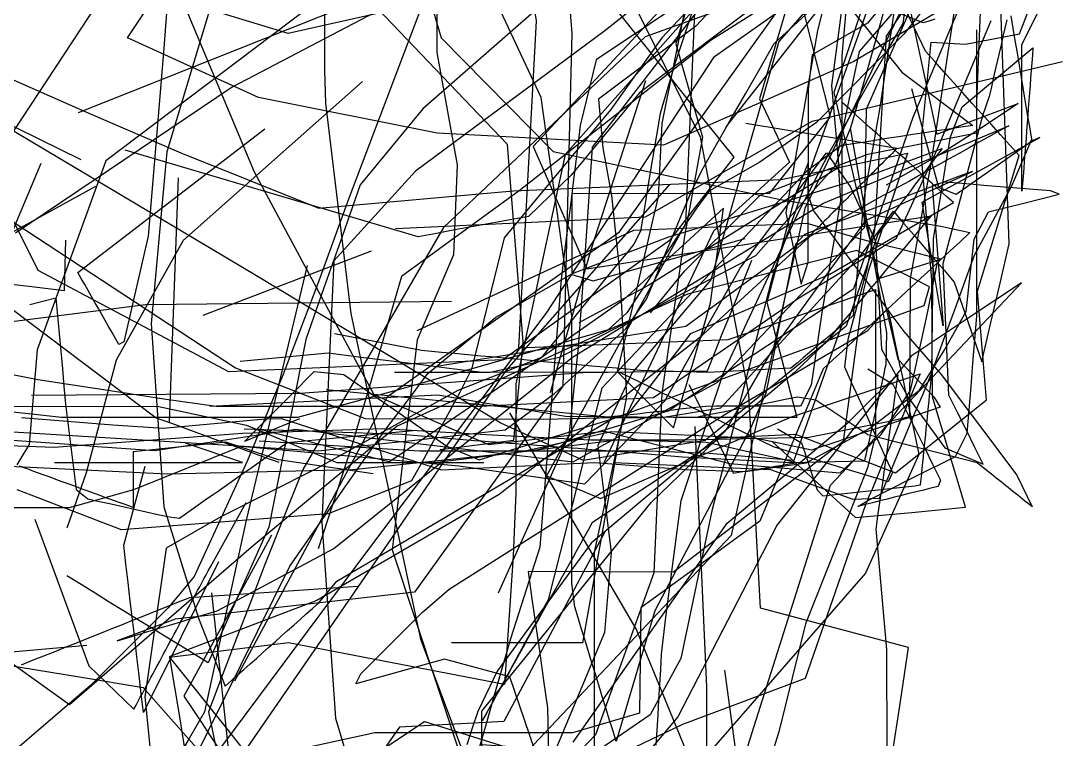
# Model space of a CAD drawing. Header units: metres. Extents: x 30 to 6769, y 117 to 5736.
# Drawn here: x 1310 to 1934, y 5049 to 5477 of the extents above; entities that cross this region are included whole.
import ezdxf

# ---------------------------------------------------------------- set-up
doc = ezdxf.new("R2010")
doc.units = ezdxf.units.M
doc.layers.add('FLOOR_1', color=2, linetype='Continuous')
doc.layers.add('FLOOR_2', color=3, linetype='Continuous')

msp = doc.modelspace()

# ---------------------------------------------------------------- linework, layer by layer
at = {"layer": 'FLOOR_1', "color": 1}
for points in [[(1829.77, 5039.21), (1834.71, 5071.32), (1839.64, 5103.42), (1751.35, 5127.01), (1744.36, 5254.47), (1715.55, 5407.8), (1636.61, 5565.56), (1577.73, 5696.81), (1566.02, 5696.81), (1554.3, 5696.81), (1542.59, 5696.81), (1530.87, 5696.81), (1519.16, 5696.81), (1507.44, 5696.81), (1495.73, 5696.81), (1484.02, 5696.81), (1414.13, 5696.81), (1258.47, 5687.49)], [(2190.47, 5292.43), (2209.52, 5349.61), (2224.75, 5431.71), (2217.26, 5563.71), (2064.94, 5572.97), (1921.06, 5603.04), (1784.5, 5559.95), (1753.24, 5516.94), (1712.73, 5473.76), (1654.73, 5430.23), (1657.26, 5401.17), (1662.43, 5372.74), (1667.22, 5327.66), (1671.35, 5253.29), (1645.27, 5106.35), (1567.15, 5106.35)], [(2089.69, 5585.53), (1881.05, 5589.81), (1811.72, 5559.81), (1653.38, 5453.7), (1643.88, 5414.6), (1641.97, 5399.31), (1640.06, 5384.02), (1638.15, 5368.72), (1636.24, 5353.43), (1634.33, 5338.14), (1632.42, 5322.85), (1619.84, 5163.21), (1602.19, 5108.65), (1597.5, 5092.23), (1592.81, 5075.8), (1588.12, 5059.38), (1583.43, 5042.95), (1578.74, 5026.52), (1574.05, 5010.1), (1569.36, 4993.67), (1560.48, 4974.21), (1513.09, 4926.8), (1442.77, 4871.84), (1301.62, 4785.21)], [(1527.44, 5582.74), (1403.77, 5567.53), (1395.38, 5458.07), (1386.3, 5348.7), (1371.77, 5285.71), (1368.76, 5284.09), (1366.72, 5287.66), (1364.69, 5291.22), (1362.65, 5294.79), (1360.61, 5298.35), (1358.58, 5301.92), (1356.54, 5305.49), (1354.5, 5309.05), (1352.47, 5312.62), (1350.43, 5316.19), (1348.39, 5319.75), (1346.36, 5323.32), (1344.32, 5326.88), (1455.83, 5412.47)], [(1977.36, 5587.76), (1926.77, 5584.15), (1849.9, 5582.74), (1656.99, 5585.6), (1533.19, 5553.71), (1491.36, 5528.3), (1491.36, 5514.85), (1491.36, 5501.4), (1491.36, 5487.95), (1491.36, 5474.5), (1491.36, 5461.05), (1491.36, 5447.6), (1491.91, 5427.86), (1507.15, 5302.46), (1548.64, 5108.49), (1607.34, 4951.8)], [(2101.27, 5546.86), (1918.1, 5576.88), (1773.66, 5563.05), (1598.1, 5522.17), (1436.35, 5437.32), (1307.22, 5350.43)], [(1446.29, 5561.31), (1397.46, 5398.84), (1387.95, 5296.63), (1395.49, 5187.31), (1416.19, 5120.99), (1432.12, 5080.51), (1435.84, 5083.82), (1439.56, 5087.13), (1443.29, 5090.44), (1447.01, 5093.74), (1450.73, 5097.05), (1454.45, 5100.36), (1458.17, 5103.67), (1461.89, 5106.98), (1465.61, 5110.29), (1469.33, 5113.6), (1473.06, 5116.91), (1476.78, 5120.22), (1480.5, 5123.53), (1484.22, 5126.84), (1487.94, 5130.15), (1498.81, 5143.13), (1662.83, 5239.82), (1848.85, 5307.24), (1852.17, 5318.38), (1843.48, 5322.72), (1834.79, 5327.07), (1826.1, 5331.41), (1817.42, 5335.76), (1808.73, 5340.11), (1707.77, 5314.01), (1534.77, 5235.42), (1447.56, 5163.17), (1339.3, 5069.31), (1289.26, 5105.08)], [(1746.47, 5542.6), (1615.75, 5402.01), (1647.84, 5329.17), (1853.05, 5360.78), (1849.32, 5356.3), (1845.59, 5351.82), (1841.86, 5347.34), (1838.13, 5342.86), (1834.4, 5338.38), (1830.67, 5333.9), (1826.94, 5329.43), (1823.21, 5324.95), (1819.48, 5320.47), (1815.75, 5315.99), (1812.02, 5311.51), (1808.29, 5307.03), (1804.56, 5302.55), (1800.83, 5298.07), (1797.1, 5293.6), (1793.37, 5289.12), (1789.64, 5284.64), (1771.68, 5267.38), (1650.35, 5165.74), (1594.35, 5089.49), (1582.75, 5065.29), (1579.45, 5055.39), (1576.15, 5045.48)], [(1742.68, 5415.85), (1832.86, 5401.06), (1831.83, 5400.02), (1830.8, 5398.99), (1829.77, 5397.96), (1828.74, 5396.93), (1827.71, 5395.9), (1826.68, 5394.87), (1825.65, 5393.84), (1824.62, 5392.81), (1823.59, 5391.77), (1822.56, 5390.74), (1821.53, 5389.71), (1820.49, 5388.68), (1819.46, 5387.65), (1818.43, 5386.62), (1817.4, 5385.59), (1816.37, 5384.55), (1815.34, 5383.52), (1814.31, 5382.49), (1813.28, 5381.46), (1812.25, 5380.43), (1811.22, 5379.4), (1810.19, 5378.37), (1809.16, 5377.33), (1808.12, 5376.3), (1807.09, 5375.27), (1806.06, 5374.24), (1805.03, 5373.21), (1804, 5372.18), (1802.97, 5371.15), (1801.94, 5370.12), (1800.91, 5369.08), (1799.88, 5368.05), (1798.85, 5367.02), (1797.82, 5365.99), (1796.79, 5364.96), (1795.75, 5363.93), (1794.72, 5362.9), (1793.69, 5361.86), (1792.66, 5360.83), (1791.63, 5359.8), (1790.6, 5358.77), (1789.57, 5357.74), (1788.54, 5356.71), (1787.51, 5355.68), (1786.48, 5354.65), (1785.45, 5353.61), (1784.42, 5352.58), (1783.38, 5351.55), (1782.35, 5350.52), (1781.32, 5349.49), (1780.29, 5348.46), (1775.24, 5344.63), (1765.47, 5337.52), (1755.71, 5330.42), (1745.94, 5323.31), (1736.17, 5316.2), (1726.4, 5309.09), (1716.63, 5301.98), (1706.86, 5294.88), (1556.95, 5270.77)], [(1639.55, 5047.01), (1731.43, 5177.64), (1804.07, 5238.05), (1819.91, 5253.9), (1833.19, 5266.01), (1831.88, 5256.82), (1830.57, 5247.63), (1829.25, 5238.44), (1827.94, 5229.25), (1826.63, 5220.07), (1825.32, 5210.88), (1824.01, 5201.69), (1822.69, 5192.5), (1821.38, 5183.31), (1820.07, 5174.12), (1826.44, 5102.25), (1826.68, 5041.59)], [(1349.73, 5104.72), (1273.13, 5098), (1309.84, 5091.88), (1346.55, 5085.76), (1383.26, 5079.64), (1451.2, 5002.73), (1588.77, 4895.7)]]:
    msp.add_lwpolyline(points, dxfattribs=at)
at = {"layer": 'FLOOR_1', "color": 6}
for points in [[(1354.8, 5378.26), (1216.18, 5301.98), (1214.42, 5310.77), (1212.67, 5319.56), (1210.91, 5328.34), (1209.15, 5337.13), (1207.4, 5345.91), (1205.64, 5354.7), (1203.88, 5363.49), (1172.63, 5424.41), (1141.02, 5538.28), (1182.41, 5656.55), (1170.75, 5656.55), (1159.09, 5656.55), (1147.43, 5656.55), (1135.77, 5656.55), (1124.11, 5656.55), (1112.45, 5656.55), (1085, 5660.03)], [(2240.4, 5622.54), (1992.13, 5590.3), (1933.27, 5570.68), (1858.63, 5530.79), (1682.47, 5467.38), (1562.24, 5353.85), (1478.52, 5209.66), (1455.85, 5152.93), (1447.42, 5131.01), (1439, 5109.1), (1430.58, 5087.19), (1422.15, 5065.28), (1441.89, 4970.05), (1467.02, 4826.99), (1560.62, 4662.05), (1692.76, 4580.7), (1769.74, 4553.96), (1720.93, 4562.58), (1672.12, 4571.2), (1531.15, 4576.47), (1425.63, 4660.71), (1327.94, 4860.85), (1218.77, 5043.13), (1086.42, 5245.43)], [(2175.42, 5444.61), (2145.3, 5544.77), (2071.67, 5582.74), (1949.46, 5582.74), (1835.31, 5566.51), (1714.79, 5484.22), (1650.97, 5401.54), (1646.66, 5336.85), (1642.64, 5282.51), (1637.1, 5229.62), (1594.89, 5135.81)], [(1299.08, 5444.64), (1350.88, 5421.97), (1405.73, 5398.27), (1487.91, 5365.38), (1603.84, 5375.59), (1763.58, 5382.44), (1838.94, 5398.11), (1836.36, 5390.36), (1833.78, 5382.62), (1831.2, 5374.87), (1828.62, 5367.13), (1826.04, 5359.39), (1823.46, 5351.64), (1820.88, 5343.9), (1818.3, 5336.15), (1815.72, 5328.41), (1812.65, 5316.45), (1800.63, 5226.25), (1699.45, 5148.46), (1612.72, 5148.78), (1615.04, 5132.55), (1617.35, 5116.32), (1619.67, 5100.09), (1621.99, 5083.86), (1624.31, 5067.63), (1625.49, 5012.87)], [(1682.68, 5441.14), (1650.37, 5341.09), (1645.46, 5323.92), (1640.56, 5306.76), (1635.66, 5289.59), (1630.76, 5272.42), (1625.86, 5255.26)], [(1652.31, 5031.35), (1652.31, 5160.23), (1669.28, 5238.41), (1677.4, 5248.85), (1685.52, 5259.29), (1693.63, 5269.73), (1701.75, 5280.17), (1709.87, 5290.62), (1792.73, 5325.99), (1866.31, 5368.57), (1862.18, 5372.3), (1858.05, 5376.02), (1853.91, 5379.74), (1849.78, 5383.46), (1845.64, 5387.19), (1841.51, 5390.91), (1837.38, 5394.63), (1833.24, 5398.35), (1829.11, 5402.08), (1824.98, 5405.8), (1820.84, 5409.52), (1816.71, 5413.24), (1812.57, 5416.96), (1808.44, 5420.69), (1804.31, 5424.41), (1800.17, 5428.13)], [(1336.85, 5346.27), (1336.15, 5316.04), (1316.78, 5318.32), (1297.41, 5320.6), (1278.04, 5322.88), (1258.66, 5325.16), (1239.29, 5327.44)], [(1506.81, 4961.63), (1488.75, 4962.67), (1471.43, 4981.44), (1454.12, 5000.21), (1436.81, 5018.97), (1424.29, 5136.02)]]:
    msp.add_lwpolyline(points, dxfattribs=at)
at = {"layer": 'FLOOR_1', "color": 5}
for points in [[(1905.5, 5596.61), (1838.22, 5614.56), (1763.53, 5655.29), (1627.33, 5660.81), (1604.19, 5662.08), (1593, 5650.89), (1581.81, 5639.7), (1570.63, 5628.5), (1559.44, 5617.31), (1558.42, 5550.83), (1558.42, 5458.03), (1570.42, 5391.1), (1568.36, 5337.56), (1546.66, 5286.91), (1531.69, 5161.62), (1586.51, 4996.46)], [(1959.14, 5588.76), (1922.27, 5573.39), (1885.4, 5558.02), (1706.69, 5594.92), (1589.89, 5547.13), (1549.14, 5485.35), (1505.59, 5370.69), (1487.22, 5319.75), (1466.55, 5265.72), (1445.52, 5214.99), (1429.59, 5180.45), (1413.65, 5145.9), (1398.15, 5127.16), (1382.75, 5111.75), (1367.35, 5096.34), (1351.94, 5080.93), (1299.87, 5036.16)], [(1585.25, 5038.51), (1585.25, 5052.09), (1585.25, 5065.67), (1686.22, 5190.01), (1730.57, 5232.9), (1744.75, 5257.22), (1758.92, 5281.53), (1814.38, 5358.17), (1877.8, 5387.21), (1869.45, 5384.08), (1861.1, 5380.94), (1852.75, 5377.81), (1844.4, 5374.68), (1836.05, 5371.54), (1827.7, 5368.41), (1819.35, 5365.28), (1811, 5362.15), (1802.65, 5359.01), (1794.29, 5355.88), (1785.94, 5352.75), (1777.59, 5349.61), (1772.22, 5343.87), (1770.45, 5334.98), (1768.67, 5326.09), (1766.89, 5317.21), (1765.12, 5308.32), (1763.34, 5299.43), (1761.56, 5290.54), (1759.79, 5281.66), (1758.01, 5272.77), (1756.23, 5263.88), (1754.46, 5254.99), (1745.02, 5233.21), (1688.38, 5125.28), (1665.24, 5047.52), (1663.19, 5054.21), (1661.13, 5060.9), (1659.07, 5067.6), (1657.01, 5074.29), (1654.95, 5080.98), (1652.9, 5087.67), (1650.84, 5094.36), (1648.78, 5101.06), (1646.72, 5107.75), (1644.66, 5114.44), (1642.61, 5121.13), (1640.55, 5127.83), (1638.9, 5141.59), (1638.9, 5183.79), (1638.9, 5301), (1620.63, 5431.19), (1560.42, 5559.75)], [(1714.32, 5493.75), (1699.97, 5450.68), (1691.42, 5421.64), (1689.09, 5407.63), (1686.75, 5393.61), (1684.42, 5379.59), (1682.08, 5365.57), (1679.75, 5351.55), (1675.74, 5343.75), (1671.15, 5338.14), (1666.56, 5332.52), (1661.97, 5326.91), (1657.38, 5321.3), (1652.79, 5315.68), (1648.2, 5310.07), (1643.61, 5304.45), (1639.02, 5298.84), (1634.43, 5293.23), (1629.84, 5287.61), (1625.25, 5282), (1620.66, 5276.39), (1570.94, 5256.69), (1486.47, 5209.98), (1429.52, 5181.31), (1396.88, 5162.67), (1395.3, 5151.59), (1393.72, 5140.51), (1392.14, 5129.44), (1390.56, 5118.36), (1388.98, 5107.29), (1387.4, 5096.21), (1385.81, 5085.14), (1384.23, 5074.06), (1397.46, 4943.75)], [(1685.71, 5302.98), (1706.21, 5328.02), (1713.7, 5335.51), (1721.18, 5343), (1728.67, 5350.49), (1736.16, 5357.98), (1743.64, 5365.47), (1751.13, 5372.96), (1815.4, 5397.47), (1880.33, 5410.14), (1880.33, 5422.43), (1880.33, 5434.73), (1880.33, 5447.02), (1880.33, 5459.31), (1880.33, 5471.61)], [(1338.04, 5174.74), (1349.38, 5207.75), (1355.34, 5230.11), (1361.3, 5252.48), (1367.26, 5274.85), (1407.31, 5346.22), (1514.12, 5440.74)], [(1822.38, 5323.67), (1858.9, 5334.81), (1852.91, 5336.31), (1846.93, 5337.8), (1840.95, 5339.3), (1834.97, 5340.79), (1828.99, 5342.29), (1823.01, 5343.78), (1817.03, 5345.28), (1811.05, 5346.78), (1779.1, 5356.14), (1675.7, 5352.07), (1546.52, 5292.19)], [(1428.22, 5154.47), (1383.42, 5064.75), (1382.12, 5075.83), (1380.81, 5086.91), (1379.51, 5097.99), (1378.21, 5109.06), (1376.91, 5120.14), (1375.6, 5131.22), (1374.3, 5142.3), (1373, 5153.38), (1371.7, 5164.46), (1384.47, 5211.5)], [(1318.69, 5180.05), (1350.78, 5092.67), (1377.72, 5066.78), (1378.99, 5069.13), (1380.25, 5071.49), (1381.52, 5073.84), (1382.79, 5076.19), (1384.05, 5078.55), (1385.32, 5080.9), (1386.59, 5083.25), (1387.85, 5085.61), (1389.12, 5087.96), (1390.38, 5090.32), (1391.65, 5092.67), (1392.92, 5095.02), (1394.18, 5097.38), (1395.45, 5099.73), (1396.72, 5102.08), (1397.98, 5104.44), (1399.25, 5106.79), (1400.52, 5109.14), (1401.78, 5111.5), (1403.05, 5113.85), (1404.32, 5116.2), (1405.58, 5118.56), (1406.85, 5120.91), (1408.12, 5123.26), (1409.38, 5125.62), (1410.65, 5127.97), (1411.92, 5130.33), (1413.18, 5132.68), (1414.45, 5135.03), (1415.72, 5137.39), (1416.98, 5139.74), (1418.25, 5142.09), (1419.52, 5144.45), (1420.78, 5146.8), (1422.05, 5149.15), (1423.32, 5151.51), (1444.57, 5189.83)]]:
    msp.add_lwpolyline(points, dxfattribs=at)
at = {"layer": 'FLOOR_1', "color": 4}
for points in [[(1466.11, 5602.87), (1542.09, 5640.21), (1556.76, 5637.25), (1569.34, 5630.96), (1581.92, 5624.67), (1594.5, 5618.37), (1617.54, 5476.89), (1607.01, 5281.99), (1731.95, 5286.95), (1819.97, 5316.84), (1819.97, 5305.98), (1819.97, 5295.12), (1819.97, 5284.26), (1819.97, 5273.4), (1819.97, 5262.55), (1819.97, 5251.69), (1819.97, 5240.83), (1819.97, 5229.97), (1815.08, 5210.62), (1778.21, 5117.63), (1762.3, 5053.2), (1755.2, 5030.47)], [(1996.99, 5615.06), (1908.46, 5571.54), (1847.71, 5509.28), (1777.72, 5365.12), (1733.81, 5170.33), (1609.33, 5038.47), (1573.26, 5011.28), (1551.09, 4994.03), (1510.22, 4971.73), (1375.87, 4893.08), (1291.47, 4838.52)], [(2091.76, 5565.91), (1913.21, 5595.95), (1817.58, 5490.72), (1759.02, 5326.91), (1722.25, 5184.93), (1703.92, 5097), (1685.55, 5063.32), (1652.51, 5040.78), (1585.16, 5045.51), (1582.89, 5033.37), (1580.61, 5021.24), (1578.34, 5009.11), (1576.07, 4996.98), (1573.79, 4984.85), (1571.52, 4972.71), (1569.25, 4960.58), (1566.97, 4948.45), (1534.83, 4905.76)], [(2204.77, 4358.28), (2208.95, 4557.15), (2208.95, 4695.64), (2212.07, 4763.87), (2216.77, 4803.78), (2221.46, 4843.68), (2202.28, 5025.64), (2193.09, 5139.14), (2195.54, 5271.25), (2214.32, 5315.44), (2226.71, 5376.28), (2108.7, 5535.43), (1963.55, 5583.03), (1879.58, 5561.68), (1862.76, 5559.58), (1845.95, 5557.48), (1829.13, 5555.37), (1812.31, 5553.27), (1795.49, 5551.16), (1766.84, 5546.92), (1577.11, 5493.6), (1469.7, 5469.35), (1293, 5523.12)], [(1946.2, 5587.7), (1798.12, 5565.53), (1736.02, 5541.6), (1620.94, 5486.53), (1549.98, 5424.41), (1512.63, 5379.14), (1501.81, 5348.45), (1490.98, 5317.77), (1480.16, 5287.08), (1458.16, 5175.23), (1422.07, 5094.29), (1413.65, 5099.48), (1405.22, 5104.67), (1396.79, 5109.86), (1388.36, 5115.05), (1379.93, 5120.24), (1371.51, 5125.43), (1363.08, 5130.61), (1354.65, 5135.8), (1346.22, 5140.99), (1337.79, 5146.18)], [(1959.43, 5582.74), (1857.1, 5572.93), (1736.49, 5532.69), (1658.46, 5470.92), (1545.54, 5387.4), (1497, 5333.98), (1489.71, 5178.17), (1497.91, 5061.46), (1523.78, 4974.89), (1531.59, 4881.35), (1542.3, 4829.99), (1556, 4785.44), (1691.35, 4757.44), (1800.16, 4744.02), (1839.58, 4741.44), (1836.94, 4728.25), (1834.3, 4715.06), (1831.67, 4701.87), (1829.03, 4688.68), (1806.57, 4669.6)], [(1289.5, 4883.92), (1337.89, 4961), (1250.79, 4895.64), (1362.43, 4856.43), (1357.23, 4809.35), (1357.23, 4829.93), (1357.23, 4850.5), (1357.23, 4871.08), (1357.23, 4891.66), (1357.23, 4912.24), (1400.54, 5004.87), (1517.73, 5162.07), (1623.5, 5302.46), (1723.82, 5455.72), (1863.34, 5554.12), (1914.91, 5577.44), (1927.95, 5579.82), (1940.98, 5582.19)], [(1374.08, 4956.96), (1470.75, 5151.93), (1512.77, 5212.3), (1528.6, 5234.31), (1540.77, 5250.54), (1552.93, 5266.77), (1593.43, 5300.36), (1639.19, 5326.41), (1696.1, 5347.96), (1814.69, 5384.16), (1859.66, 5400.84), (1856.92, 5397.19), (1854.19, 5393.54), (1851.45, 5389.89), (1848.71, 5386.24), (1845.98, 5382.59), (1843.24, 5378.94), (1840.51, 5375.29), (1837.77, 5371.64), (1835.04, 5367.99), (1832.3, 5364.34), (1829.56, 5360.69), (1826.83, 5357.04), (1824.09, 5353.39), (1821.36, 5349.74), (1802.36, 5295.03), (1718.24, 5226.93), (1700.13, 5223.91), (1682.02, 5220.89), (1663.92, 5217.88), (1645.81, 5214.86), (1596.6, 5237.21), (1450.83, 5324.91), (1234.41, 5453.72)], [(1743.79, 5044.64), (1793.16, 5200.29), (1906.9, 5320.89), (1874.03, 5298.97), (1841.17, 5277.05), (1761.21, 5176.64), (1702.07, 5062.3), (1672.42, 5027.01)], [(1430.51, 4979.54), (1551.09, 5059.38), (1660.22, 5025.24)]]:
    msp.add_lwpolyline(points, dxfattribs=at)
at = {"layer": 'FLOOR_1', "color": 3}
for points in [[(1991.69, 5605.41), (1913.58, 5612.52), (1821.28, 5619.63), (1714.77, 5626.74), (1643.76, 5619.63), (1597.61, 5608.97), (1576.31, 5594.75), (1599.03, 5566.32), (1621.75, 5537.89), (1644.47, 5509.45), (1667.19, 5481.02), (1689.92, 5452.59), (1712.64, 5424.16), (1735.36, 5395.73), (1697.02, 5345.97), (1597.61, 5274.89), (1434.3, 5267.78), (1320.69, 5328.2), (1256.79, 5456.14)], [(2089.76, 5631.33), (1927.23, 5596.63), (1847.55, 5561.01), (1803.37, 5511.81), (1793.59, 5438.44), (1798.06, 5389.61), (1775.4, 5375.57), (1752.75, 5361.54), (1730.09, 5347.5), (1707.43, 5333.47), (1684.77, 5319.44), (1642.93, 5297)], [(1966.96, 5582.66), (1909.13, 5573.76), (1837.27, 5537.99), (1721.96, 5465.38), (1607.37, 5375.61), (1537.38, 5324.65), (1533.18, 5310.33), (1528.97, 5296.02), (1524.76, 5281.7), (1520.55, 5267.38), (1516.34, 5253.07), (1512.13, 5238.75), (1507.92, 5224.43), (1487.62, 5162.23)], [(1529.02, 5575.52), (1560.89, 5466.83), (1627.64, 5398.98), (1763.17, 5370.49), (1858.79, 5354.61), (1876.13, 5350.7), (1870.3, 5345.29), (1864.47, 5339.87), (1858.64, 5334.45), (1852.81, 5329.04), (1846.98, 5323.62), (1841.15, 5318.2), (1835.31, 5312.79), (1829.48, 5307.37), (1823.65, 5301.95), (1817.82, 5296.54), (1811.99, 5291.12), (1806.16, 5285.71), (1800.33, 5280.29), (1794.5, 5274.87), (1788.67, 5269.46), (1750.97, 5178.74), (1679.93, 5127.06), (1679.14, 5064.41), (1639.22, 5052.67), (1590.12, 5052.67), (1521.32, 5052.67), (1444.04, 5035.8)], [(1712.67, 5496.6), (1706.59, 5356.01), (1623.69, 5205.76), (1655.98, 5192.36), (1769.72, 5240.99), (1846.44, 5266.52), (1844.41, 5261.65), (1842.38, 5256.77), (1840.35, 5251.9), (1838.32, 5247.03), (1836.3, 5242.16), (1834.27, 5237.29), (1832.24, 5232.42), (1830.21, 5227.55), (1828.18, 5222.68), (1826.15, 5217.81), (1824.12, 5212.93), (1822.1, 5208.06), (1820.07, 5203.19), (1818.04, 5198.32), (1816.01, 5193.45), (1813.98, 5188.58), (1777.99, 5084.97), (1704.77, 5057.56), (1658.01, 5035.2)], [(1533.71, 5353.08), (1682.82, 5360.19), (1782.22, 5417.05), (1931.33, 5452.59)], [(1322.19, 5391.86), (1299.98, 5338.9)], [(880.61, 4514.52), (878.64, 4501.1), (883.52, 4507.21), (888.41, 4513.33), (893.3, 4519.44), (898.19, 4525.56), (926.16, 4558.46), (1057.93, 4642.53), (1188.37, 4786.07), (1303.88, 4898.64), (1439.6, 5035.51), (1529.4, 5165.44), (1599.94, 5268.67), (1697.19, 5379.39)], [(1658.36, 5172.12), (1598.39, 5059.38), (1536.04, 5056.11), (1530.31, 5047.83), (1524.58, 5039.55), (1518.86, 5031.27), (1513.13, 5023), (1507.4, 5014.72), (1501.67, 5006.44), (1495.94, 4998.16), (1490.21, 4989.88), (1484.48, 4981.6), (1478.75, 4973.32), (1438.73, 4867.53), (1394.32, 4761.57), (1384.69, 4753.68), (1375.05, 4745.8), (1365.42, 4737.91), (1355.79, 4730.03), (1346.15, 4722.14), (1336.52, 4714.26), (1326.89, 4706.37), (1198.97, 4671.99)], [(1459.74, 5170.48), (1407.56, 5074.43), (1412.78, 5066.59), (1418, 5058.75), (1423.23, 5050.91), (1428.45, 5043.07), (1433.67, 5035.23), (1438.89, 5027.4), (1444.12, 5019.56), (1449.34, 5011.72), (1454.56, 5003.88), (1459.79, 4996.04), (1465.01, 4988.2), (1470.23, 4980.36)], [(1746.22, 4971.93), (1730.16, 5090.02)]]:
    msp.add_lwpolyline(points, dxfattribs=at)
at = {"layer": 'FLOOR_1', "color": 2}
for points in [[(2102.68, 5622.68), (1902.63, 5579.91), (1828.86, 5580.5), (1789.64, 5577.7), (1700.3, 5560.79), (1659.15, 5550.35), (1636.18, 5543.97), (1613.21, 5537.58), (1590.23, 5531.2), (1567.26, 5524.81), (1479.42, 5482.83), (1360.98, 5393.42), (1320.14, 5280.79), (1315.3, 5224.38), (1311.59, 5218.35), (1307.88, 5212.32)], [(2112.16, 5600.47), (1942.23, 5573.19), (1833.05, 5549.85), (1679.27, 5433.94), (1638.44, 5384.93), (1613.08, 5360.28), (1602.09, 5358.28), (1591.1, 5356.28), (1580.11, 5354.29), (1569.12, 5352.29), (1558.13, 5350.29), (1547.14, 5348.29), (1372.56, 5399.76)], [(1973.19, 5593.7), (1844.69, 5560.41), (1738.18, 5515.37), (1692.51, 5466.7), (1662.08, 5424.04), (1630.14, 5385.69), (1598.59, 5347.62), (1593.7, 5328.06), (1588.81, 5308.49), (1583.92, 5288.93), (1579.04, 5269.37), (1572.08, 5255.54), (1564.9, 5242.36), (1557.71, 5229.18), (1550.53, 5216), (1543.34, 5202.82), (1493.49, 5183.23), (1370.36, 5173.55), (1357.91, 5178.34), (1345.46, 5183.13), (1333.02, 5187.92), (1320.57, 5192.71), (1308.12, 5197.5)], [(1437.85, 5083.7), (1528.96, 5253.12), (1667.16, 5351.21), (1771.71, 5497.28), (1967.3, 5583.9), (2047.34, 5589.45), (2129.03, 5550.01), (2167.07, 5467.99), (2175.42, 5333.75)], [(2094.93, 5569.33), (1997.35, 5589.45), (1927.25, 5581.06), (1852.69, 5550.18), (1767.03, 5485.18), (1750.68, 5430.45), (1768.55, 5392.63), (1723.35, 5351.52), (1658, 5213.53)], [(2164.55, 4794.03), (2153.87, 4962.45), (2168.71, 5153.52), (2155.3, 5315.62), (2133.3, 5488.74), (1994.49, 5589.45), (1826.42, 5535.64), (1730.72, 5413.69)], [(1725.35, 5583.75), (1835.61, 5446.36), (1877.95, 5414.63), (1870.78, 5413.53), (1863.62, 5412.43), (1856.45, 5411.32), (1849.29, 5410.22), (1842.12, 5409.12), (1834.95, 5408.01), (1827.79, 5406.91), (1820.62, 5405.81), (1813.46, 5404.7), (1806.29, 5403.6), (1799.13, 5402.5), (1778.87, 5387.29), (1656.65, 5258.12), (1624.81, 5131.95), (1623.03, 5128.68), (1621.25, 5125.41), (1619.47, 5122.14), (1617.68, 5118.88), (1615.9, 5115.61), (1614.12, 5112.34), (1612.34, 5109.07), (1610.55, 5105.8), (1608.77, 5102.53), (1606.99, 5099.26), (1605.21, 5095.99), (1603.43, 5092.72), (1601.64, 5089.45), (1599.86, 5086.18), (1598.08, 5082.91), (1596.3, 5079.65), (1594.51, 5076.38), (1592.73, 5073.11), (1590.95, 5069.84), (1589.17, 5066.57), (1587.38, 5063.3), (1585.6, 5060.03), (1587.08, 5062.68), (1589.37, 5066.8), (1591.66, 5070.93), (1593.95, 5075.05), (1596.24, 5079.18), (1598.53, 5083.3), (1600.82, 5087.43), (1603.11, 5091.55), (1605.4, 5095.68), (1607.69, 5099.8), (1609.98, 5103.93), (1612.28, 5108.05), (1614.57, 5112.18), (1616.86, 5116.3), (1619.15, 5120.43), (1621.44, 5124.55), (1623.73, 5128.68), (1626.02, 5132.8), (1628.31, 5136.93), (1630.6, 5141.05), (1632.89, 5145.18), (1635.18, 5149.3), (1637.47, 5153.43), (1639.76, 5157.55), (1642.05, 5161.68), (1644.34, 5165.8), (1646.63, 5169.93), (1648.92, 5174.05), (1651.21, 5178.18), (1727.27, 5228.36), (1772.1, 5230.58), (1801.91, 5219.11), (1831.73, 5207.63), (1886.17, 5251.01), (1884.37, 5272.62), (1882.57, 5294.23), (1880.77, 5315.83), (1905.62, 5396.58), (1900.02, 5402.8), (1894.42, 5409.03), (1888.82, 5415.26), (1883.22, 5421.48), (1877.62, 5427.71), (1872.02, 5433.93), (1866.42, 5440.16), (1860.82, 5446.39), (1855.22, 5452.61), (1849.62, 5458.84), (1834.04, 5491.75)], [(1846.62, 5552.21), (1840.09, 5504.51), (1836.28, 5475.41), (1828.92, 5462.53), (1821.56, 5449.65), (1814.2, 5436.77), (1806.85, 5423.89), (1799.49, 5411), (1792.13, 5398.12), (1774.35, 5363.96), (1729, 5266.91), (1703.81, 5190.83), (1694.79, 5123.19), (1692.15, 5099.55), (1691.62, 5090.5), (1691.09, 5081.45), (1690.55, 5072.4), (1690.02, 5063.35), (1689.49, 5054.3), (1688.96, 5045.25)], [(1481.02, 5331.12), (1444.71, 5179.3), (1419.83, 5065.15), (1410.6, 5049.31), (1401.36, 5033.47), (1392.13, 5017.63), (1382.89, 5001.79), (1360.32, 4924.15), (1335.12, 4839.36), (1315.5, 4857.68), (1295.88, 4876), (1276.27, 4894.32), (1256.65, 4912.64), (1186.32, 5062.19)], [(1711.46, 5031.43), (1677.29, 5114.73), (1601.89, 5243.43)], [(1511.31, 5139.88), (1505.4, 5139.49), (1499.48, 5139.1), (1493.57, 5138.7), (1487.66, 5138.31), (1481.75, 5137.91), (1475.83, 5137.52), (1469.92, 5137.12), (1464.01, 5136.73), (1458.1, 5136.33), (1452.18, 5135.94), (1446.27, 5135.55), (1440.36, 5135.15), (1434.45, 5134.76), (1428.53, 5134.36), (1422.62, 5133.97), (1416.71, 5133.57), (1410.79, 5133.15), (1404.1, 5130.47), (1397.41, 5127.8), (1390.72, 5125.12), (1384.03, 5122.44), (1377.35, 5119.77), (1370.66, 5117.09), (1363.97, 5114.41), (1357.28, 5111.74), (1350.59, 5109.06), (1343.9, 5106.38), (1337.22, 5103.71), (1330.53, 5101.03), (1323.84, 5098.35), (1317.15, 5095.68), (1310.46, 5093)]]:
    msp.add_lwpolyline(points, dxfattribs=at)
at = {"layer": 'FLOOR_1', "color": 7}
for points in [[(1955.75, 5588.81), (1865.38, 5602.12), (1787.24, 5589.28), (1729.41, 5557.72), (1700.9, 5463.3), (1716.79, 5407.5), (1711.44, 5378.03), (1706.08, 5348.56), (1692.55, 5254.95), (1687.79, 5148.04), (1652.87, 5051.41), (1560.76, 4954.88), (1455.97, 4853.85), (1385.64, 4823.99), (1308.48, 4801.29)], [(1628.71, 5595.84), (1638.9, 5469.32), (1633.44, 5259.3), (1544.94, 5136.55), (1402.35, 5120.32), (1367.75, 5107.49), (1373.16, 5109.12), (1378.58, 5110.74), (1384, 5112.37), (1389.42, 5114), (1394.83, 5115.62), (1400.25, 5117.25), (1405.67, 5118.87), (1411.09, 5120.5), (1416.5, 5122.13), (1421.92, 5123.75), (1427.34, 5125.38), (1496.87, 5162.42), (1639.14, 5276.49), (1788.89, 5368.3), (1899.38, 5414.4), (1893.45, 5411.11), (1887.52, 5407.81), (1881.59, 5404.52), (1875.66, 5401.22), (1869.73, 5397.92), (1863.81, 5394.63), (1857.88, 5391.33), (1851.95, 5388.04), (1846.02, 5384.74), (1840.09, 5381.45), (1834.16, 5378.15), (1828.23, 5374.86), (1822.3, 5371.56), (1816.37, 5368.27), (1810.45, 5364.97), (1804.52, 5361.67), (1798.59, 5358.38), (1792.66, 5355.08), (1786.73, 5351.79), (1780.8, 5348.49), (1715.21, 5288.31), (1595.59, 5194.63), (1486.87, 5131.58), (1398.81, 5097.95), (1410.04, 5083.91), (1421.27, 5069.86), (1432.5, 5055.82), (1443.73, 5041.77)], [(1991.96, 5595.44), (1849.07, 5587.6), (1743.38, 5519.66), (1634.81, 5397.32), (1605.37, 5260.58), (1605.37, 5238.92), (1605.37, 5217.27), (1605.37, 5195.61), (1603.9, 5158.21), (1598.79, 5081.49), (1469.98, 5106.35), (1398.91, 5097.65), (1401.87, 5079.92), (1404.82, 5062.18), (1407.78, 5044.45), (1410.73, 5026.71), (1432.83, 4912.98)], [(1858.08, 5574.09), (1762.25, 5464.56), (1721.77, 5322.68), (1674.65, 5266.96), (1654.4, 5223.82), (1658.38, 5192.01), (1662.35, 5160.2), (1658.3, 5112.38), (1605.25, 4985.33), (1568.07, 4926.22), (1541.71, 4896.91), (1450.37, 4861.01), (1362.1, 4826.26), (1285.67, 4790.27), (1267.77, 4814.14), (1249.97, 4838.76)], [(1399.03, 5238), (1404.24, 5383.36)], [(1625.49, 5016.74), (1601.83, 5085.96), (1563.01, 5096.56), (1510.08, 5081.79), (1513.08, 5087.82), (1522.21, 5096.96), (1531.35, 5106.1), (1540.48, 5115.24), (1549.62, 5124.38), (1565.63, 5138.24), (1730.63, 5242.82), (1815.3, 5292.46), (1827.13, 5305.55), (1828.56, 5298.86), (1829.99, 5292.16), (1831.43, 5285.47), (1832.86, 5278.78), (1834.3, 5272.08), (1835.73, 5265.39), (1837.16, 5258.7), (1838.6, 5252), (1840.03, 5245.31), (1841.46, 5238.62), (1842.9, 5231.92), (1844.33, 5225.23), (1845.76, 5218.54), (1813.91, 5147.89), (1719.38, 5039.44), (1719.38, 5052.92), (1719.38, 5066.4), (1719.38, 5079.88), (1712.28, 5235.1)]]:
    msp.add_lwpolyline(points, dxfattribs=at)
at = {"layer": 'FLOOR_2', "color": 6}
for points in [[(1280.85, 5373.19), (1395.78, 5547.62), (1542.28, 5648.88)], [(1278.88, 5212.79), (1397.61, 5206.99), (1508.25, 5209.65), (1617.52, 5221.16), (1696.29, 5244.44), (1806.96, 5317.45), (1842.33, 5419.47), (1893.25, 5540.21), (2012.87, 5595.77)], [(1279.73, 5233.57), (1418.26, 5225.16), (1487.74, 5220.76), (1501.65, 5222.3), (1515.56, 5223.85), (1529.46, 5225.4), (1543.37, 5226.94), (1557.28, 5228.49), (1571.19, 5230.03), (1585.1, 5231.58), (1599, 5233.13), (1628.43, 5254.81), (1670.94, 5293.48), (1683.39, 5311.15), (1688.66, 5323.81), (1693.94, 5336.47), (1699.21, 5349.13), (1704.48, 5361.79), (1709.75, 5374.44), (1716.51, 5388.17), (1725.11, 5403.23), (1733.71, 5418.29), (1742.31, 5433.34), (1750.91, 5448.4), (1759.51, 5463.45), (1799.42, 5500.23)], [(1443.57, 5233.83), (1537.58, 5230.54), (1580.83, 5226.95), (1584.95, 5226.63), (1589.06, 5226.31), (1593.18, 5226), (1597.29, 5225.68), (1601.41, 5225.36), (1605.52, 5225.05), (1609.64, 5224.73), (1613.75, 5224.41), (1617.87, 5224.1), (1621.98, 5223.78), (1626.1, 5223.46), (1630.21, 5223.15), (1634.33, 5222.83), (1638.44, 5222.51), (1642.56, 5222.2), (1646.67, 5221.88), (1650.79, 5221.56), (1654.9, 5221.25), (1659.02, 5220.93), (1663.13, 5220.61), (1704.73, 5217.16), (1769.34, 5213.7), (1813.48, 5214.66), (1813.97, 5216.87), (1814.46, 5219.08), (1814.95, 5221.29), (1815.44, 5223.5), (1815.93, 5225.71), (1816.42, 5227.92), (1816.92, 5230.13), (1817.41, 5232.34), (1817.9, 5234.55), (1818.39, 5236.76), (1818.88, 5238.97), (1819.37, 5241.18), (1819.86, 5243.39), (1820.35, 5245.6), (1820.84, 5247.81), (1821.33, 5250.02), (1821.82, 5252.23), (1822.32, 5254.44), (1822.81, 5256.65), (1823.3, 5258.86), (1823.79, 5261.07), (1824.28, 5263.28), (1824.77, 5265.49), (1825.26, 5267.7), (1825.75, 5269.91), (1826.24, 5272.12), (1826.68, 5290.96), (1805.03, 5412.88)], [(1316.75, 5253.96), (1476.89, 5255.08), (1645.64, 5267.38), (1719.77, 5268.35), (1724.16, 5279.35), (1728.56, 5290.35), (1732.96, 5301.35), (1737.36, 5312.35), (1741.75, 5323.35), (1746.15, 5334.35)]]:
    msp.add_lwpolyline(points, dxfattribs=at)
at = {"layer": 'FLOOR_2', "color": 4}
for points in [[(1284.76, 5623.39), (1381.41, 5549.16), (1449.45, 5386.98), (1520.77, 5254.3), (1567.22, 5233.9), (1589.16, 5224.49), (1658.4, 5232.37), (1733.01, 5213.13), (1765.88, 5210.39), (1798.76, 5207.64), (1823.25, 5230.37), (1840.69, 5256.67), (1843.3, 5268.41), (1845.91, 5280.15), (1848.52, 5291.89), (1851.12, 5303.63), (1856.93, 5333.18)], [(1798.39, 5523.21), (1785.4, 5471.2), (1766.5, 5362.45), (1775.52, 5319.92), (1779.73, 5333.18), (1779.73, 5392.39), (1772.43, 5374.18), (1763.79, 5341.75), (1755.14, 5309.32), (1772.93, 5240.54), (1762.44, 5240.54), (1751.96, 5240.54), (1741.48, 5240.54), (1730.99, 5240.54), (1720.51, 5240.54), (1710.02, 5240.54), (1699.54, 5240.54), (1635, 5241.19), (1619.8, 5243.73), (1604.6, 5246.26), (1589.4, 5248.8), (1574.2, 5251.33), (1559, 5253.87), (1422.97, 5247.14)], [(1758.4, 5226.08), (1808, 5180.9), (1841.62, 5183.95), (1873.52, 5187.21), (1871.34, 5194.5), (1869.15, 5201.78), (1866.97, 5209.07), (1864.78, 5216.36), (1862.6, 5223.64), (1860.41, 5230.93), (1858.23, 5238.21), (1856.04, 5245.5), (1853.86, 5252.78), (1853.51, 5322.55), (1847.59, 5393.7), (1847.5, 5408.62), (1848.3, 5416.55), (1849.09, 5424.49), (1849.88, 5432.43), (1850.68, 5440.37), (1851.47, 5448.31), (1852.26, 5456.25), (1853.06, 5464.19), (1873.65, 5462.92), (1905.81, 5469.2), (1918.51, 5502.23)], [(1310.74, 5240.54), (1365.27, 5236.15), (1395.12, 5234.23), (1403.81, 5235.02), (1412.5, 5235.81), (1421.2, 5236.6), (1429.89, 5237.39), (1438.59, 5238.18), (1447.28, 5238.97), (1455.97, 5239.76), (1465.82, 5239.9), (1561.17, 5209.46), (1652.37, 5213.7), (1707.02, 5209.57), (1742.18, 5208.34), (1760.37, 5210.94), (1778.57, 5213.54), (1816.61, 5234.2), (1846.06, 5256.8), (1860.82, 5280.43), (1873.94, 5303.78), (1876.33, 5325.31), (1878.73, 5346.85), (1887.24, 5363.05), (1908.31, 5368.32), (1929.37, 5373.59), (1924.19, 5375.56), (1911.66, 5376.6), (1899.12, 5377.65), (1886.59, 5378.69), (1874.05, 5379.74), (1861.51, 5380.78), (1853.72, 5378.71), (1854.3, 5371.12), (1854.88, 5363.53), (1855.47, 5355.93), (1856.05, 5348.34), (1856.64, 5340.75), (1857.22, 5333.16), (1857.8, 5325.57), (1858.39, 5317.98), (1858.97, 5310.39), (1859.55, 5302.8), (1860.14, 5295.21), (1857.99, 5307.56), (1855.43, 5322.91), (1852.88, 5338.25), (1850.32, 5353.59), (1847.77, 5368.93), (1917.78, 5407.4), (1913.78, 5405.55), (1898.54, 5394.88), (1883.31, 5384.2), (1868.07, 5373.53), (1857.62, 5377.53), (1852.28, 5397.14), (1846.93, 5416.75), (1841.59, 5436.36)], [(1288.69, 5247.14), (1391.55, 5247.25), (1444.82, 5235.9), (1498.71, 5213.7), (1520.61, 5213.7), (1542.51, 5213.7), (1564.41, 5213.7), (1586.31, 5213.7)], [(1330.44, 5213.7), (1442.41, 5213.7), (1408.46, 5225.34)]]:
    msp.add_lwpolyline(points, dxfattribs=at)
at = {"layer": 'FLOOR_2', "color": 3}
for points in [[(1346.26, 5394.05), (1232.69, 5450), (1205.47, 5412.56), (1173.54, 5353.47), (1135.8, 5322.86), (1102.31, 5325.09), (1068.82, 5327.33), (1037.01, 5428.31), (939.47, 5587.81), (765.09, 5608.25), (686.41, 5595.82), (672.81, 5568.62), (659.22, 5541.42), (642.15, 5511.92), (557.34, 5445.59), (430.14, 5389.69)], [(2034.29, 5605.41), (1920.68, 5520.12), (1807.07, 5452.59), (1693.47, 5402.83), (1558.56, 5409.94), (1452.05, 5431.27), (1373.94, 5466.81), (1430.75, 5552.1), (1395.25, 5591.2), (1267.44, 5584.09)], [(1286.43, 5369.69), (1438.29, 5270.14), (1515.6, 5240.05), (1622.11, 5239.49), (1663.46, 5240.54), (1692.26, 5240.54), (1727.69, 5246.36), (1811.54, 5337.73), (1830.58, 5363.48), (1836.61, 5356.43), (1842.65, 5349.39), (1848.68, 5342.35), (1854.72, 5335.3), (1860.75, 5328.26), (1866.79, 5321.21), (1883.34, 5273.71), (1888.74, 5297.14), (1894.15, 5320.58), (1899.56, 5344.02), (1893.75, 5507.69), (2028.92, 5602.87)], [(1957.97, 5595.3), (1907.27, 5590.68), (1887.09, 5589.45), (1878.01, 5589.45), (1852.56, 5544.3), (1824.33, 5480.59), (1817.91, 5458.1), (1811.49, 5435.6), (1805.06, 5413.11), (1795.41, 5389.86), (1771.88, 5363.38), (1748.36, 5336.91), (1631.47, 5276.33), (1590.15, 5267.38), (1575.88, 5267.38), (1561.61, 5267.38), (1547.35, 5267.38), (1533.08, 5267.38)], [(1880.06, 5549.61), (1826.19, 5467.69), (1819.22, 5352.45), (1814.6, 5328.18), (1808.98, 5307.57), (1803.36, 5286.97), (1801.39, 5270.71), (1805.48, 5261.71), (1809.57, 5252.71), (1813.66, 5243.71), (1817.75, 5234.7), (1821.84, 5225.7), (1825.93, 5216.7), (1830.02, 5207.7), (1827.36, 5202.14), (1793.22, 5212.65), (1759.08, 5223.16), (1667.51, 5267.38), (1583.75, 5267.57), (1565.7, 5269.83), (1547.65, 5272.08), (1529.6, 5274.34), (1511.56, 5276.6), (1493.51, 5278.85), (1441.12, 5273.89)], [(1871.61, 5543.9), (1815.21, 5475.54), (1782.15, 5456.64), (1779.73, 5435.79), (1779.73, 5414.79), (1779.73, 5393.78), (1779.73, 5372.78), (1782.94, 5363.75), (1787.08, 5358.23), (1791.23, 5352.7), (1795.37, 5347.17), (1799.51, 5341.64), (1803.66, 5336.12), (1807.8, 5330.59), (1811.95, 5325.06), (1816.09, 5319.53), (1820.23, 5314.01), (1824.38, 5308.48), (1828.52, 5302.95), (1832.66, 5297.42), (1836.81, 5291.9), (1858.98, 5266.25), (1904.23, 5206.14), (1913.25, 5187.36), (1911.83, 5188.5), (1910.4, 5189.64), (1908.98, 5190.78), (1907.55, 5191.92), (1906.13, 5193.06), (1904.7, 5194.2), (1903.28, 5195.34), (1901.86, 5196.48), (1900.43, 5197.62), (1899.01, 5198.76), (1897.58, 5199.9), (1896.16, 5201.04), (1894.73, 5202.18), (1893.31, 5203.32), (1891.89, 5204.46), (1890.46, 5205.6), (1889.04, 5206.74), (1887.61, 5207.88), (1886.19, 5209.02), (1884.77, 5210.16), (1883.34, 5211.3), (1881.92, 5212.44), (1880.49, 5213.58), (1815.37, 5230.19), (1784.23, 5250.97), (1773.41, 5252.7), (1766.02, 5251.22), (1758.62, 5249.74), (1751.23, 5248.26), (1743.84, 5246.78), (1736.45, 5245.3), (1729.05, 5243.82), (1721.66, 5242.34), (1714.27, 5240.86)], [(1855.33, 5477.82), (1851.79, 5476.81), (1848.25, 5475.8), (1784.45, 5501.62)], [(1214.98, 5284.08), (1320.54, 5263.22), (1363.61, 5256.59), (1395.57, 5251.67), (1426.78, 5247.25), (1451.24, 5247.25), (1475.7, 5247.25), (1500.16, 5247.25), (1584.11, 5247.25), (1687.6, 5252.55), (1773.91, 5311.66), (1832.37, 5347.32), (1856.81, 5400.62), (1888.85, 5477.04)], [(1520.41, 5206.99), (1464.04, 5215.34), (1432.49, 5225.93), (1377.35, 5220.12), (1377.35, 5217.91), (1377.35, 5215.7), (1377.35, 5213.49), (1377.35, 5211.28), (1377.35, 5209.08), (1377.35, 5206.87), (1377.35, 5204.66), (1377.35, 5202.45), (1377.35, 5200.24), (1377.35, 5198.03), (1377.35, 5195.82), (1377.35, 5193.61), (1377.35, 5191.4), (1377.35, 5189.19), (1377.35, 5186.98), (1374.66, 5187.84), (1371.83, 5188.87), (1369, 5189.9), (1366.17, 5190.93), (1363.34, 5191.96), (1360.5, 5192.99), (1357.67, 5194.02), (1354.84, 5195.05), (1352.01, 5196.08), (1349.18, 5197.11), (1346.34, 5198.14), (1343.51, 5199.17), (1340.68, 5200.2), (1337.85, 5201.23), (1335.02, 5202.26), (1332.18, 5203.29), (1329.35, 5204.32), (1326.52, 5205.36), (1323.69, 5206.39), (1320.86, 5207.42), (1318.02, 5208.45), (1315.19, 5209.48), (1312.36, 5210.51), (1309.53, 5211.54)]]:
    msp.add_lwpolyline(points, dxfattribs=at)
at = {"layer": 'FLOOR_2', "color": 5}
for points in [[(1971.49, 5611.49), (1881.24, 5602.3), (1818.68, 5570.86), (1811.9, 5543.73), (1805.12, 5516.6), (1799.85, 5456.13), (1799.85, 5295.76), (1771.28, 5214.97), (1720.6, 5219.19), (1684.59, 5220.41), (1654.53, 5220.41), (1623.48, 5220.41), (1563.95, 5220.41), (1560.43, 5221.5), (1571.4, 5222.87), (1582.36, 5224.25), (1593.33, 5225.62), (1604.3, 5226.99), (1609.86, 5285.58), (1600.55, 5403.13), (1519.05, 5488.52), (1360.43, 5515.11), (1240.37, 5556.8)], [(1713.22, 5518.55), (1692.55, 5415.66), (1690.32, 5371.97), (1686.83, 5357.11), (1683.33, 5342.24), (1679.84, 5327.38), (1676.34, 5312.52), (1672.85, 5297.66), (1669.35, 5282.8), (1665.86, 5267.94), (1699.43, 5234.39), (1700.68, 5238.57), (1701.93, 5242.74), (1703.18, 5246.92), (1704.43, 5251.09), (1705.68, 5255.26), (1706.93, 5259.44), (1708.19, 5263.61), (1709.44, 5267.79), (1710.69, 5271.96), (1711.94, 5276.13), (1713.19, 5280.31), (1714.44, 5284.48), (1715.7, 5288.66), (1716.95, 5292.83), (1718.2, 5297), (1721.55, 5308.9), (1729.29, 5365.38), (1709.33, 5347.07), (1689.37, 5328.77), (1669.41, 5310.46), (1592.54, 5256.39), (1530.11, 5214.07), (1527.31, 5214.77), (1524.51, 5215.47), (1521.72, 5216.17), (1518.92, 5216.87), (1516.12, 5217.57), (1513.32, 5218.27), (1510.52, 5218.97), (1507.73, 5219.67), (1504.93, 5220.37), (1502.13, 5221.07), (1499.33, 5221.77), (1496.53, 5222.47), (1493.74, 5223.17), (1490.94, 5223.87), (1488.14, 5224.57), (1485.34, 5225.27), (1482.54, 5225.97), (1479.75, 5226.67), (1476.95, 5227.37), (1474.15, 5228.07), (1471.35, 5228.77), (1468.55, 5229.47), (1465.76, 5230.17), (1462.96, 5230.87), (1460.16, 5231.57), (1457.36, 5232.27), (1454.56, 5232.97), (1451.77, 5233.67)], [(1818.23, 5503.7), (1795.11, 5434.31), (1808.2, 5378.23), (1816.99, 5345.19), (1822.37, 5321.87), (1827.75, 5298.54), (1833.13, 5275.22), (1854.59, 5252.88), (1858.47, 5246.67), (1856.14, 5245.9), (1853.82, 5245.12), (1851.49, 5244.34), (1849.16, 5243.57), (1846.83, 5242.79), (1844.51, 5242.01), (1842.18, 5241.24), (1839.85, 5240.46), (1837.52, 5239.69), (1835.19, 5238.91), (1832.87, 5238.13), (1830.54, 5237.36), (1828.21, 5236.58), (1825.88, 5235.8), (1823.56, 5235.03), (1821.23, 5234.25), (1818.9, 5233.47), (1816.57, 5232.7), (1814.24, 5231.92), (1811.92, 5231.15), (1809.59, 5230.37), (1807.26, 5229.59), (1804.93, 5228.82), (1802.61, 5228.04), (1800.28, 5227.26), (1797.95, 5226.49), (1795.62, 5225.71), (1793.29, 5224.94), (1790.97, 5224.16), (1788.64, 5223.38), (1786.31, 5222.61), (1783.98, 5221.83), (1781.66, 5221.05), (1749.12, 5228.07), (1662.25, 5232), (1611.1, 5220.41), (1579.56, 5220.41), (1548.02, 5220.41), (1452.51, 5226.5)], [(1708.58, 5260.28), (1735.22, 5207.4), (1739.36, 5208.09), (1743.51, 5208.78), (1747.65, 5209.47), (1751.79, 5210.16), (1755.94, 5210.85), (1760.08, 5211.54), (1764.22, 5212.23), (1768.36, 5212.93), (1772.51, 5213.62), (1763.33, 5215.86), (1752.23, 5218.33), (1741.14, 5220.79), (1730.04, 5223.26), (1718.95, 5225.73), (1665.8, 5227.12), (1558.57, 5213.7)]]:
    msp.add_lwpolyline(points, dxfattribs=at)
at = {"layer": 'FLOOR_2', "color": 1}
for points in [[(2066.02, 5607.56), (1912.79, 5602.43), (1833.39, 5516.76), (1856.43, 5409.38), (1905.01, 5427.61), (1883.14, 5413.12), (1858.01, 5397.12), (1826.19, 5379.05)], [(1838.24, 5532.06), (1822.45, 5425.25), (1813.04, 5372.23), (1812.61, 5367.5), (1812.18, 5362.78), (1811.75, 5358.06), (1811.32, 5353.34), (1810.89, 5348.61), (1810.46, 5343.89), (1810.04, 5339.17), (1809.61, 5334.44), (1809.18, 5329.72), (1808.75, 5325), (1808.32, 5320.28), (1807.89, 5315.55), (1807.46, 5310.83), (1807.03, 5306.11), (1806.6, 5301.39), (1803.16, 5298.1), (1799.41, 5294.97), (1795.65, 5291.83), (1791.89, 5288.7), (1788.13, 5285.57), (1784.37, 5282.43), (1780.62, 5279.3), (1776.86, 5276.17), (1773.1, 5273.03), (1769.34, 5269.9), (1719.89, 5267.38), (1679.76, 5268.55), (1665.29, 5269.86), (1650.83, 5271.18), (1636.37, 5272.49), (1621.9, 5273.81), (1614.15, 5274.51), (1608.25, 5275.05), (1602.36, 5275.59), (1596.46, 5276.12), (1590.56, 5276.66), (1584.66, 5277.2), (1578.76, 5277.73), (1572.86, 5278.27), (1566.96, 5278.8), (1561.06, 5279.34), (1555.16, 5279.88), (1549.26, 5280.41), (1497.36, 5290.34)], [(1770.08, 5510.01), (1792.88, 5419.69), (1756.43, 5374.11), (1638.9, 5373.86), (1638.9, 5368.51), (1638.9, 5363.16), (1638.9, 5357.81), (1638.9, 5352.46), (1638.9, 5347.1), (1638.9, 5341.75), (1638.9, 5336.4), (1638.9, 5331.05), (1638.9, 5325.7), (1651.46, 5322.03), (1742.21, 5347.13)], [(1301.02, 5186.86), (1320.22, 5186.86), (1339.42, 5186.86), (1377.65, 5197.72), (1441.96, 5223.46), (1571.52, 5211.83), (1609.03, 5206.47), (1646.53, 5201.11), (1694.31, 5250.48), (1739.12, 5329.5), (1749.41, 5343.24), (1759.71, 5356.98), (1770.01, 5370.72), (1780.31, 5384.46), (1790.61, 5398.2), (1804.88, 5378.11), (1819.97, 5345.7), (1823.48, 5281.2), (1839.54, 5252.28), (1861.25, 5222.47), (1884.13, 5212.81), (1879, 5223.07), (1873.87, 5233.34), (1868.74, 5243.61), (1863.61, 5253.87), (1860.21, 5332.28), (1883.85, 5420.44), (1888.01, 5432.64), (1889.16, 5437.63), (1890.32, 5442.63), (1891.47, 5447.62), (1892.62, 5452.61), (1893.77, 5457.6), (1894.92, 5462.59), (1896.07, 5467.59), (1897.22, 5472.58), (1898.38, 5477.57)], [(1567.15, 5309.73), (1384.71, 5307.61), (1282.86, 5294.83)]]:
    msp.add_lwpolyline(points, dxfattribs=at)
at = {"layer": 'FLOOR_2', "color": 2}
for points in [[(1978.23, 5589.45), (1948.94, 5589.45), (1928.98, 5589.45), (1909.02, 5589.45), (1894.87, 5578.29), (1885.1, 5558.73), (1875.32, 5539.16), (1852.93, 5391.71), (1848.8, 5368.95), (1844.66, 5346.19), (1840.53, 5323.44), (1840.09, 5240.99), (1828.17, 5238.16), (1816.18, 5235.76), (1804.2, 5233.36), (1792.21, 5230.96), (1780.23, 5228.56), (1704.96, 5227.12), (1649.96, 5227.12), (1594.62, 5229.93), (1525.97, 5233.83), (1442.57, 5231.09), (1330.29, 5222.66), (1210.88, 5227.12)], [(1983.46, 5594.42), (1889.56, 5536.2), (1836.77, 5469.05), (1784.71, 5416.29), (1750.92, 5392.77), (1720.91, 5375.62), (1713.67, 5366.17), (1707.65, 5357.15), (1701.64, 5348.12), (1695.62, 5339.09), (1689.61, 5330.07), (1683.59, 5321.04), (1677.58, 5312.01), (1671.56, 5302.99), (1660.6, 5292.76), (1538.31, 5257.8), (1475.33, 5240.54), (1450.45, 5240.54), (1425.58, 5240.54), (1400.7, 5240.54), (1334.52, 5240.54), (1292.99, 5245.16)], [(1344.78, 5422.28), (1503.66, 5485.45), (1674.15, 5551.36), (1843.19, 5574.18)], [(1761.41, 5233.83), (1775.84, 5225.39), (1778.94, 5216.1), (1782.03, 5206.81), (1785.13, 5197.52), (1788.54, 5193.81), (1792.19, 5194.21), (1795.84, 5194.62), (1799.49, 5195.02), (1803.14, 5195.43), (1806.79, 5195.84), (1810.44, 5196.24), (1814.09, 5196.65), (1817.73, 5197.05), (1821.38, 5197.46), (1825.03, 5197.86), (1828.68, 5198.27), (1832.33, 5198.68), (1835.98, 5199.08), (1839.63, 5199.49), (1843.28, 5199.89), (1846.81, 5200.4), (1847.15, 5203.74), (1847.48, 5207.08), (1847.81, 5210.42), (1848.15, 5213.76), (1848.48, 5217.1), (1848.81, 5220.44), (1849.15, 5223.78), (1849.48, 5227.12), (1849.82, 5230.46), (1850.15, 5233.8), (1850.48, 5237.13), (1850.82, 5240.47), (1851.15, 5243.81), (1851.48, 5247.15), (1851.82, 5250.49), (1852.15, 5253.83), (1852.49, 5257.17), (1852.82, 5260.51), (1853.15, 5263.85), (1853.49, 5267.19), (1856.52, 5275.68), (1859.72, 5284.49), (1862.92, 5293.29), (1866.12, 5302.1), (1869.33, 5310.91), (1872.53, 5319.71), (1875.73, 5328.52), (1878.93, 5337.33), (1901.08, 5378.56), (1913.06, 5406.39), (1911.84, 5413.75), (1910.61, 5421.1), (1909.39, 5428.46), (1908.16, 5435.82), (1906.94, 5443.17), (1905.71, 5450.53), (1904.48, 5457.88), (1903.26, 5465.24), (1902.03, 5472.6), (1900.81, 5479.95)], [(1815.39, 5269.64), (1830.2, 5260.34), (1834.95, 5250.82), (1839.71, 5241.31), (1844.46, 5231.8), (1849.22, 5222.28), (1853.97, 5212.77), (1858.73, 5203.26), (1857.22, 5199.54), (1852.87, 5198.45), (1848.53, 5197.36), (1844.18, 5196.27), (1839.83, 5195.19), (1835.48, 5194.1), (1831.13, 5193.01), (1826.78, 5191.92), (1822.44, 5190.83), (1818.09, 5189.75), (1813.74, 5188.66), (1809.39, 5187.57), (1815.64, 5191.4), (1841.62, 5204.4), (1867.6, 5217.4), (1874.52, 5231.13), (1875.68, 5245.08), (1876.84, 5259.03), (1878, 5272.98), (1879.17, 5286.93), (1880.33, 5300.87), (1880.33, 5309.05), (1880.33, 5317.21), (1880.33, 5325.36), (1880.33, 5333.52), (1880.33, 5341.67), (1880.33, 5349.83), (1880.33, 5357.98), (1880.33, 5386.34), (1880.33, 5428.66), (1882.59, 5482.36)], [(1419.02, 5301.56), (1519.49, 5339.79)], [(1315.67, 5307.96), (1331.24, 5311.77), (1332.2, 5301.22), (1333.16, 5290.68), (1334.12, 5280.13), (1335.08, 5269.58), (1336.04, 5259.04), (1336.99, 5248.49), (1343.3, 5197.72), (1350.26, 5192.14), (1357.22, 5190.59), (1364.18, 5189.05), (1371.14, 5187.5), (1378.1, 5185.95), (1385.06, 5184.4), (1392.02, 5182.86), (1398.98, 5181.31), (1404.88, 5180.65), (1407.68, 5182.61), (1410.48, 5184.57), (1413.28, 5186.53), (1416.08, 5188.5), (1418.88, 5190.46), (1421.68, 5192.42), (1424.48, 5194.38), (1427.28, 5196.34), (1430.08, 5198.3), (1432.88, 5200.26), (1435.68, 5202.22), (1438.48, 5204.18), (1441.28, 5206.14), (1444.08, 5208.1), (1446.88, 5210.06), (1449.68, 5212.03), (1452.48, 5213.99), (1455.28, 5215.95), (1458.08, 5217.91), (1460.88, 5219.87), (1463.68, 5221.83), (1466.48, 5223.79), (1469.28, 5225.75), (1544.02, 5232.72)], [(1476.45, 5239.8), (1443.62, 5226.33), (1457.51, 5240.23), (1471.4, 5254.12), (1485.28, 5268.02), (1502.89, 5266.1), (1523.39, 5251.9), (1543.89, 5237.7), (1564.39, 5223.51), (1583.54, 5215.24), (1599.68, 5220.21), (1615.82, 5225.18), (1631.96, 5230.15), (1648.1, 5235.12), (1664.25, 5240.09)]]:
    msp.add_lwpolyline(points, dxfattribs=at)
at = {"layer": 'FLOOR_2', "color": 7}
for points in [[(1663.98, 5213.7), (1757.33, 5209.65), (1781.87, 5200.73), (1806.41, 5191.8), (1822.29, 5192.44), (1827.48, 5204.89), (1832.67, 5217.35), (1837.86, 5229.8), (1843.04, 5242.26), (1848.23, 5254.72), (1853.42, 5267.17), (1854.52, 5347.26), (1857.04, 5362.41), (1859.56, 5377.55), (1862.09, 5392.69), (1864.61, 5407.83), (1871.54, 5425.67), (1913.78, 5460.91), (1913.44, 5456.41), (1913.09, 5451.91), (1912.75, 5447.4), (1912.4, 5442.9), (1912.05, 5438.4), (1911.71, 5433.9), (1911.36, 5429.4), (1911.01, 5424.9), (1910.67, 5420.4), (1910.32, 5415.9), (1909.98, 5411.39), (1909.63, 5406.89), (1909.28, 5402.39), (1908.94, 5397.89), (1908.59, 5393.39), (1908.25, 5388.89), (1907.9, 5384.39), (1907.55, 5379.89), (1907.21, 5375.38), (1907.16, 5415.29), (1907.16, 5462.62), (1961.24, 5571.35)], [(1876.32, 5535.19), (1810.19, 5458.57), (1797.29, 5397.82), (1799.01, 5369.65), (1797.48, 5360.5), (1795.96, 5351.35), (1794.43, 5342.2), (1792.91, 5333.05), (1791.38, 5323.9), (1789.86, 5314.75), (1788.34, 5305.6), (1786.81, 5296.45), (1781.52, 5259.78), (1775.16, 5247.25), (1768.84, 5247.25), (1762.52, 5247.25), (1756.2, 5247.25), (1749.88, 5247.25), (1743.56, 5247.25), (1737.24, 5247.25), (1730.92, 5247.25), (1724.6, 5247.25), (1718.7, 5247.18), (1714.8, 5246.74), (1710.89, 5246.31), (1706.99, 5245.88), (1703.08, 5245.44), (1699.18, 5245.01), (1695.27, 5244.57), (1691.37, 5244.14), (1687.46, 5243.7), (1683.56, 5243.27), (1679.66, 5242.84), (1675.75, 5242.4), (1671.85, 5241.97), (1667.94, 5241.53), (1664.04, 5241.1), (1660.13, 5240.67), (1492.45, 5257.11)], [(1305.31, 5227), (1322.24, 5225.79), (1339.18, 5224.58), (1356.11, 5223.37), (1373.05, 5222.16), (1389.99, 5220.95), (1474.2, 5233.61), (1639.59, 5214.09), (1644.23, 5216.67), (1648.87, 5219.25), (1653.51, 5221.83), (1658.15, 5224.41), (1662.79, 5226.99), (1667.43, 5229.56), (1672.07, 5232.14), (1676.72, 5234.72), (1681.36, 5237.3), (1686, 5239.88), (1690.64, 5242.46), (1695.28, 5245.04), (1725.45, 5261.36), (1813.27, 5353.87), (1814.47, 5424.42), (1817.27, 5430.71), (1820.07, 5437.01), (1822.86, 5443.31), (1825.66, 5449.61), (1828.46, 5455.91), (1831.26, 5462.21), (1834.06, 5468.51), (1836.85, 5474.8), (1839.65, 5481.1)], [(1283.01, 5321.5), (1391.09, 5240.42), (1400.21, 5237.1), (1409.33, 5233.79), (1418.45, 5230.47), (1427.58, 5227.15), (1436.7, 5223.83), (1445.82, 5220.51), (1454.95, 5217.19), (1464.07, 5213.87)]]:
    msp.add_lwpolyline(points, dxfattribs=at)

doc.saveas('drawing.dxf')
